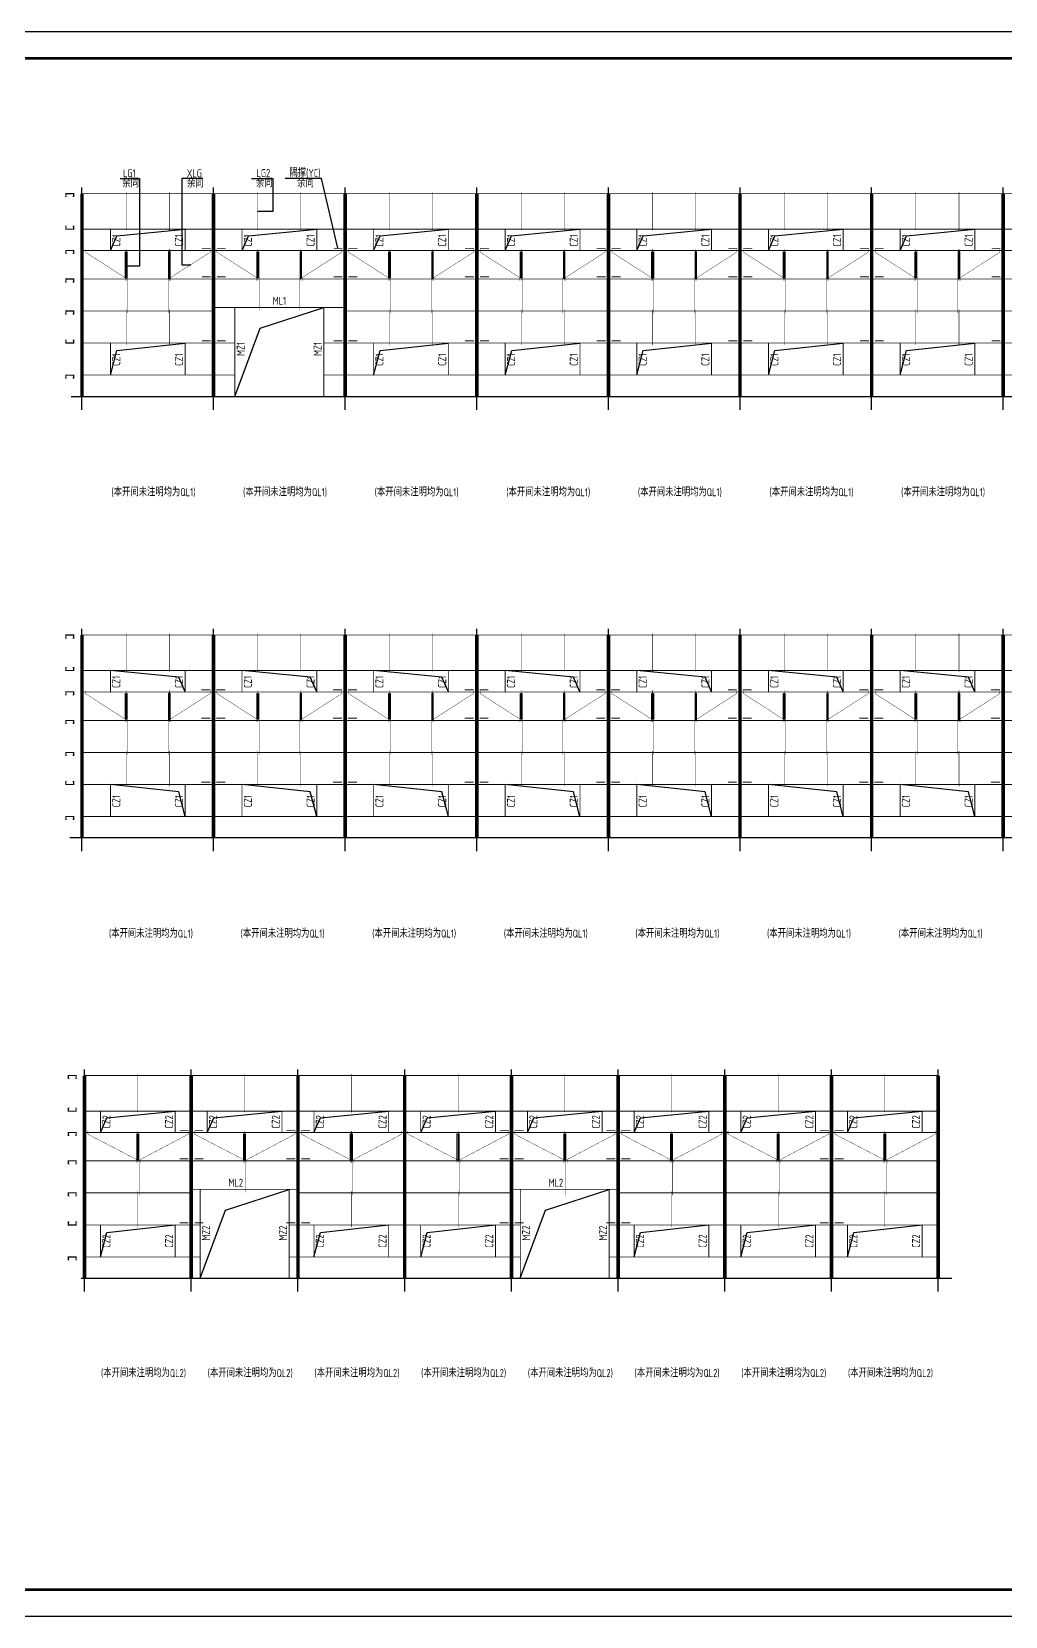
# Model space of a CAD drawing. Extents: x 8844666 to 9156203, y 1662182 to 2655606.
# Drawn here: x 8912178 to 8966920, y 1889019 to 1978119 of the extents above; entities that cross this region are included whole.
import ezdxf

# ---------------------------------------------------------------- set-up
doc = ezdxf.new("R2010")
doc.units = 0
doc.header["$LTSCALE"] = 1000
doc.header["$MEASUREMENT"] = 0
doc.linetypes.add('DOTE', pattern=[2.42, 2, -0.2, 0.02, -0.2])
doc.layers.get('0').update_dxf_attribs({"linetype": 'CONTINUOUS'})
for name, color, linetype in [('621', 2, 'CONTINUOUS'), ('DIM_LEAD', 3, 'CONTINUOUS'), ('DOTE', 8, 'DOTE'), ('PUB_TITLE', 4, 'CONTINUOUS'), ('WINDOW', 4, 'CONTINUOUS'), ('屋面隅撑', 6, 'CONTINUOUS'), ('柱', 2, 'CONTINUOUS'), ('标注文字', 3, 'CONTINUOUS'), ('梁', 4, 'CONTINUOUS'), ('檩条拉条', 1, 'CONTINUOUS'), ('洞口边线', 6, 'CONTINUOUS')]:
    doc.layers.add(name, color=color, linetype=linetype)
doc.styles.add('TSSD_REIN', font='atssdeng.shx', dxfattribs={"width": 0.7, "bigfont": 'atssdchn.shx'})

msp = doc.modelspace()

# ---------------------------------------------------------------- linework, layer by layer
for points in [[(8914406.3, 1957612.7), (9122889.1, 1957612.7)], [(9122643.6, 1932794.2), (8914319.9, 1932794.2)], [(8914951.4, 1908024.2), (8963905.4, 1908024.2)]]:
    msp.add_lwpolyline(points)
at = {"layer": '621', "color": 6, "const_width": 61.9}
for points in [[(8914150.5, 1968847.6), (8914095.5, 1968847.6), (8914095.5, 1969012.7), (8914535.9, 1969012.7), (8914535.9, 1968847.6), (8914480.9, 1968847.6)], [(8914150.5, 1967177.9), (8914095.4, 1967177.9), (8914095.4, 1967012.7), (8914535.9, 1967012.7), (8914535.9, 1967177.9), (8914480.8, 1967177.9)], [(8914150.5, 1965647.6), (8914095.4, 1965647.6), (8914095.4, 1965812.7), (8914535.9, 1965812.7), (8914535.9, 1965647.6), (8914480.8, 1965647.6)], [(8914150.5, 1964047.6), (8914095.4, 1964047.6), (8914095.4, 1964212.7), (8914535.9, 1964212.7), (8914535.9, 1964047.6), (8914480.8, 1964047.6)], [(8914150.5, 1962247.6), (8914095.4, 1962247.6), (8914095.4, 1962412.7), (8914535.9, 1962412.7), (8914535.9, 1962247.6), (8914480.8, 1962247.6)], [(8914150.5, 1960777.9), (8914095.4, 1960777.9), (8914095.4, 1960612.7), (8914535.9, 1960612.7), (8914535.9, 1960777.9), (8914480.8, 1960777.9)], [(8914150.5, 1958647.6), (8914095.4, 1958647.6), (8914095.4, 1958812.7), (8914535.9, 1958812.7), (8914535.9, 1958647.6), (8914480.8, 1958647.6)], [(8914150.5, 1944029), (8914095.5, 1944029), (8914095.5, 1944194.2), (8914535.9, 1944194.2), (8914535.9, 1944029), (8914480.9, 1944029)], [(8914150.5, 1942359.3), (8914095.4, 1942359.3), (8914095.4, 1942194.2), (8914535.9, 1942194.2), (8914535.9, 1942359.3), (8914480.8, 1942359.3)], [(8914150.5, 1940829), (8914095.4, 1940829), (8914095.4, 1940994.2), (8914535.9, 1940994.2), (8914535.9, 1940829), (8914480.8, 1940829)], [(8914150.5, 1939229), (8914095.4, 1939229), (8914095.4, 1939394.2), (8914535.9, 1939394.2), (8914535.9, 1939229), (8914480.8, 1939229)], [(8914150.5, 1937429), (8914095.4, 1937429), (8914095.4, 1937594.2), (8914535.9, 1937594.2), (8914535.9, 1937429), (8914480.8, 1937429)], [(8914150.5, 1935959.3), (8914095.4, 1935959.3), (8914095.4, 1935794.2), (8914535.9, 1935794.2), (8914535.9, 1935959.3), (8914480.8, 1935959.3)], [(8914150.5, 1933829), (8914095.4, 1933829), (8914095.4, 1933994.2), (8914535.9, 1933994.2), (8914535.9, 1933829), (8914480.8, 1933829)], [(8914295.8, 1919259), (8914240.7, 1919259), (8914240.7, 1919424.2), (8914681.2, 1919424.2), (8914681.2, 1919259), (8914626.1, 1919259)], [(8914295.8, 1917589.4), (8914240.7, 1917589.4), (8914240.7, 1917424.2), (8914681.2, 1917424.2), (8914681.2, 1917589.4), (8914626.1, 1917589.4)], [(8914295.8, 1916059), (8914240.7, 1916059), (8914240.7, 1916224.2), (8914681.2, 1916224.2), (8914681.2, 1916059), (8914626.1, 1916059)], [(8914295.8, 1914459), (8914240.7, 1914459), (8914240.7, 1914624.2), (8914681.2, 1914624.2), (8914681.2, 1914459), (8914626.1, 1914459)], [(8914295.8, 1912659), (8914240.7, 1912659), (8914240.7, 1912824.2), (8914681.2, 1912824.2), (8914681.2, 1912659), (8914626.1, 1912659)], [(8914295.8, 1911189.4), (8914240.7, 1911189.4), (8914240.7, 1911024.2), (8914681.2, 1911024.2), (8914681.2, 1911189.4), (8914626.1, 1911189.4)], [(8914295.8, 1909059), (8914240.7, 1909059), (8914240.7, 1909224.2), (8914681.2, 1909224.2), (8914681.2, 1909059), (8914626.1, 1909059)]]:
    msp.add_lwpolyline(points, dxfattribs=at)
at = {"layer": 'DIM_LEAD'}
for points in [[(8917158.1, 1969860), (8918232.9, 1969860), (8918232.9, 1964929.7), (8917489.4, 1964929.7)], [(8921736.3, 1969855.6), (8920627, 1969855.6), (8920627, 1965009.8), (8921094.6, 1965009.8)], [(8924533.7, 1969867.9), (8925743.4, 1969867.9), (8925743.4, 1968003.5), (8924897.7, 1968003.5)], [(8929383.5, 1965948.5), (8928464.1, 1969870.9), (8926427.9, 1969870.9)]]:
    msp.add_lwpolyline(points, dxfattribs=at)
at = {"layer": 'DIM_LEAD', "const_width": 40}
for points in [[(8924877.7, 1968003.5, 1), (8924917.7, 1968003.5, 1)], [(8929363.5, 1965948.5, 1), (8929403.5, 1965948.5, 1)], [(8917469.4, 1964929.7, 1), (8917509.4, 1964929.7, 1)], [(8921114.6, 1965009.8, -1), (8921074.6, 1965009.8, -1)]]:
    msp.add_lwpolyline(points, format="xyb", close=True, dxfattribs=at)
at = {"layer": 'DOTE'}
for p, q in [((8915004.5, 1956862.7), (8915004.5, 1969357)), ((8922404.5, 1956862.7), (8922404.5, 1969357)), ((8929804.5, 1956862.7), (8929804.5, 1969357)), ((8937204.5, 1956862.7), (8937204.5, 1969357)), ((8944604.5, 1956862.7), (8944604.5, 1969357)), ((8952004.5, 1956862.7), (8952004.5, 1969357)), ((8959404.5, 1956862.7), (8959404.5, 1969357)), ((8966804.5, 1956862.7), (8966804.5, 1969357)), ((8915004.5, 1932044.2), (8915004.5, 1944538.4)), ((8922404.5, 1932044.2), (8922404.5, 1944538.4)), ((8929804.5, 1932044.2), (8929804.5, 1944538.4)), ((8937204.5, 1932044.2), (8937204.5, 1944538.4)), ((8944604.5, 1932044.2), (8944604.5, 1944538.4)), ((8952004.5, 1932044.2), (8952004.5, 1944538.4)), ((8959404.5, 1932044.2), (8959404.5, 1944538.4)), ((8966804.5, 1932044.2), (8966804.5, 1944538.4)), ((8915149.8, 1907274.2), (8915149.8, 1919768.4)), ((8921149.8, 1907274.2), (8921149.8, 1919768.4)), ((8927149.8, 1907274.2), (8927149.8, 1919768.4)), ((8933149.8, 1907274.2), (8933149.8, 1919768.4)), ((8939149.8, 1907274.2), (8939149.8, 1919768.4)), ((8945149.8, 1907274.2), (8945149.8, 1919768.4)), ((8951149.8, 1907274.2), (8951149.8, 1919768.4)), ((8957149.8, 1907274.2), (8957149.8, 1919768.4)), ((8963149.8, 1907274.2), (8963149.8, 1919768.4))]:
    msp.add_line(p, q, dxfattribs=at)
at = {"layer": 'PUB_TITLE'}
msp.add_lwpolyline([(8903902.8, 1889019.1), (9156202.8, 1889019.1), (9156202.8, 1978119.1), (8903902.8, 1978119.1)], close=True, dxfattribs=at)
at = {"layer": 'PUB_TITLE', "const_width": 150}
msp.add_lwpolyline([(8907652.8, 1890519.1), (9154702.8, 1890519.1), (9154702.8, 1976619.1), (8907652.8, 1976619.1)], close=True, dxfattribs=at)
at = {"layer": 'WINDOW', "color": 5, "const_width": 50}
for points in [[(8916604.5, 1967012.7), (8920804.5, 1967012.7), (8920804.5, 1965812.7), (8916604.5, 1965812.7)], [(8924004.5, 1967012.7), (8928204.5, 1967012.7), (8928204.5, 1965812.7), (8924004.5, 1965812.7)], [(8931404.5, 1967012.7), (8935604.5, 1967012.7), (8935604.5, 1965812.7), (8931404.5, 1965812.7)], [(8938804.5, 1967012.7), (8943004.5, 1967012.7), (8943004.5, 1965812.7), (8938804.5, 1965812.7)], [(8946204.5, 1967012.7), (8950404.5, 1967012.7), (8950404.5, 1965812.7), (8946204.5, 1965812.7)], [(8953604.5, 1967012.7), (8957804.5, 1967012.7), (8957804.5, 1965812.7), (8953604.5, 1965812.7)], [(8961004.5, 1967012.7), (8965204.5, 1967012.7), (8965204.5, 1965812.7), (8961004.5, 1965812.7)], [(8923604.5, 1962612.7), (8928604.5, 1962612.7), (8928604.5, 1957612.7), (8923604.5, 1957612.7)], [(8916604.5, 1960612.7), (8920804.5, 1960612.7), (8920804.5, 1958812.7), (8916604.5, 1958812.7)], [(8931404.5, 1960612.7), (8935604.5, 1960612.7), (8935604.5, 1958812.7), (8931404.5, 1958812.7)], [(8938804.5, 1960612.7), (8943004.5, 1960612.7), (8943004.5, 1958812.7), (8938804.5, 1958812.7)], [(8946204.5, 1960612.7), (8950404.5, 1960612.7), (8950404.5, 1958812.7), (8946204.5, 1958812.7)], [(8953604.5, 1960612.7), (8957804.5, 1960612.7), (8957804.5, 1958812.7), (8953604.5, 1958812.7)], [(8961004.5, 1960612.7), (8965204.5, 1960612.7), (8965204.5, 1958812.7), (8961004.5, 1958812.7)], [(8920804.5, 1942194.2), (8916604.5, 1942194.2), (8916604.5, 1940994.2), (8920804.5, 1940994.2)], [(8928204.5, 1942194.2), (8924004.5, 1942194.2), (8924004.5, 1940994.2), (8928204.5, 1940994.2)], [(8935604.5, 1942194.2), (8931404.5, 1942194.2), (8931404.5, 1940994.2), (8935604.5, 1940994.2)], [(8943004.5, 1942194.2), (8938804.5, 1942194.2), (8938804.5, 1940994.2), (8943004.5, 1940994.2)], [(8950404.5, 1942194.2), (8946204.5, 1942194.2), (8946204.5, 1940994.2), (8950404.5, 1940994.2)], [(8957804.5, 1942194.2), (8953604.5, 1942194.2), (8953604.5, 1940994.2), (8957804.5, 1940994.2)], [(8965204.5, 1942194.2), (8961004.5, 1942194.2), (8961004.5, 1940994.2), (8965204.5, 1940994.2)], [(8920804.5, 1935794.2), (8916604.5, 1935794.2), (8916604.5, 1933994.2), (8920804.5, 1933994.2)], [(8928204.5, 1935794.2), (8924004.5, 1935794.2), (8924004.5, 1933994.2), (8928204.5, 1933994.2)], [(8935604.5, 1935794.2), (8931404.5, 1935794.2), (8931404.5, 1933994.2), (8935604.5, 1933994.2)], [(8943004.5, 1935794.2), (8938804.5, 1935794.2), (8938804.5, 1933994.2), (8943004.5, 1933994.2)], [(8950404.5, 1935794.2), (8946204.5, 1935794.2), (8946204.5, 1933994.2), (8950404.5, 1933994.2)], [(8957804.5, 1935794.2), (8953604.5, 1935794.2), (8953604.5, 1933994.2), (8957804.5, 1933994.2)], [(8965204.5, 1935794.2), (8961004.5, 1935794.2), (8961004.5, 1933994.2), (8965204.5, 1933994.2)], [(8916049.8, 1917424.2), (8920249.8, 1917424.2), (8920249.8, 1916224.2), (8916049.8, 1916224.2)], [(8922049.8, 1917424.2), (8926249.8, 1917424.2), (8926249.8, 1916224.2), (8922049.8, 1916224.2)], [(8928049.8, 1917424.2), (8932249.8, 1917424.2), (8932249.8, 1916224.2), (8928049.8, 1916224.2)], [(8934049.8, 1917424.2), (8938249.8, 1917424.2), (8938249.8, 1916224.2), (8934049.8, 1916224.2)], [(8940049.8, 1917424.2), (8944249.8, 1917424.2), (8944249.8, 1916224.2), (8940049.8, 1916224.2)], [(8946049.8, 1917424.2), (8950249.8, 1917424.2), (8950249.8, 1916224.2), (8946049.8, 1916224.2)], [(8952049.8, 1917424.2), (8956249.8, 1917424.2), (8956249.8, 1916224.2), (8952049.8, 1916224.2)], [(8958049.8, 1917424.2), (8962249.8, 1917424.2), (8962249.8, 1916224.2), (8958049.8, 1916224.2)], [(8921649.8, 1913024.2), (8926649.8, 1913024.2), (8926649.8, 1908024.2), (8921649.8, 1908024.2)], [(8939649.8, 1913024.2), (8944649.8, 1913024.2), (8944649.8, 1908024.2), (8939649.8, 1908024.2)], [(8916049.8, 1911024.2), (8920249.8, 1911024.2), (8920249.8, 1909224.2), (8916049.8, 1909224.2)], [(8928049.8, 1911024.2), (8932249.8, 1911024.2), (8932249.8, 1909224.2), (8928049.8, 1909224.2)], [(8934049.8, 1911024.2), (8938249.8, 1911024.2), (8938249.8, 1909224.2), (8934049.8, 1909224.2)], [(8946049.8, 1911024.2), (8950249.8, 1911024.2), (8950249.8, 1909224.2), (8946049.8, 1909224.2)], [(8952049.8, 1911024.2), (8956249.8, 1911024.2), (8956249.8, 1909224.2), (8952049.8, 1909224.2)], [(8958049.8, 1911024.2), (8962249.8, 1911024.2), (8962249.8, 1909224.2), (8958049.8, 1909224.2)]]:
    msp.add_lwpolyline(points, close=True, dxfattribs=at)
for points in [[(8922404.5, 1962612.7), (8929804.5, 1962612.7)], [(8921149.8, 1913024.2), (8927149.8, 1913024.2)], [(8939149.8, 1913024.2), (8945149.8, 1913024.2)]]:
    msp.add_lwpolyline(points, dxfattribs=at)
at = {"layer": '屋面隅撑', "color": 6, "const_width": 50}
for points in [[(8922248.3, 1965935.4), (8921748.3, 1965935.4)], [(8923089, 1965935.4), (8922589, 1965935.4)], [(8929648.3, 1965935.4), (8929148.3, 1965935.4)], [(8930489, 1965935.4), (8929989, 1965935.4)], [(8937048.3, 1965935.4), (8936548.3, 1965935.4)], [(8937889, 1965935.4), (8937389, 1965935.4)], [(8944448.3, 1965935.4), (8943948.3, 1965935.4)], [(8945289, 1965935.4), (8944789, 1965935.4)], [(8951848.3, 1965935.4), (8951348.3, 1965935.4)], [(8952689, 1965935.4), (8952189, 1965935.4)], [(8959248.3, 1965935.4), (8958748.3, 1965935.4)], [(8960089, 1965935.4), (8959589, 1965935.4)], [(8966648.3, 1965935.4), (8966148.3, 1965935.4)], [(8922248.3, 1964335.4), (8921748.3, 1964335.4)], [(8923089, 1964335.4), (8922589, 1964335.4)], [(8929648.3, 1964335.4), (8929148.3, 1964335.4)], [(8930489, 1964335.4), (8929989, 1964335.4)], [(8937048.3, 1964335.4), (8936548.3, 1964335.4)], [(8937889, 1964335.4), (8937389, 1964335.4)], [(8944448.3, 1964335.4), (8943948.3, 1964335.4)], [(8945289, 1964335.4), (8944789, 1964335.4)], [(8951848.3, 1964335.4), (8951348.3, 1964335.4)], [(8952689, 1964335.4), (8952189, 1964335.4)], [(8959248.3, 1964335.4), (8958748.3, 1964335.4)], [(8960089, 1964335.4), (8959589, 1964335.4)], [(8966648.3, 1964335.4), (8966148.3, 1964335.4)], [(8922248.3, 1960735.4), (8921748.3, 1960735.4)], [(8923089, 1960735.4), (8922589, 1960735.4)], [(8929648.3, 1960735.4), (8929148.3, 1960735.4)], [(8930489, 1960735.4), (8929989, 1960735.4)], [(8937048.3, 1960735.4), (8936548.3, 1960735.4)], [(8937889, 1960735.4), (8937389, 1960735.4)], [(8944448.3, 1960735.4), (8943948.3, 1960735.4)], [(8945289, 1960735.4), (8944789, 1960735.4)], [(8951848.3, 1960735.4), (8951348.3, 1960735.4)], [(8952689, 1960735.4), (8952189, 1960735.4)], [(8959248.3, 1960735.4), (8958748.3, 1960735.4)], [(8960089, 1960735.4), (8959589, 1960735.4)], [(8966648.3, 1960735.4), (8966148.3, 1960735.4)], [(8921720, 1941116.8), (8922220, 1941116.8)], [(8922560.7, 1941116.8), (8923060.7, 1941116.8)], [(8929120, 1941116.8), (8929620, 1941116.8)], [(8929960.7, 1941116.8), (8930460.7, 1941116.8)], [(8936520, 1941116.8), (8937020, 1941116.8)], [(8937360.7, 1941116.8), (8937860.7, 1941116.8)], [(8943920, 1941116.8), (8944420, 1941116.8)], [(8944760.7, 1941116.8), (8945260.7, 1941116.8)], [(8951320, 1941116.8), (8951820, 1941116.8)], [(8952160.7, 1941116.8), (8952660.7, 1941116.8)], [(8958720, 1941116.8), (8959220, 1941116.8)], [(8959560.7, 1941116.8), (8960060.7, 1941116.8)], [(8966120, 1941116.8), (8966620, 1941116.8)], [(8921720, 1939516.8), (8922220, 1939516.8)], [(8922560.7, 1939516.8), (8923060.7, 1939516.8)], [(8929120, 1939516.8), (8929620, 1939516.8)], [(8929960.7, 1939516.8), (8930460.7, 1939516.8)], [(8936520, 1939516.8), (8937020, 1939516.8)], [(8937360.7, 1939516.8), (8937860.7, 1939516.8)], [(8943920, 1939516.8), (8944420, 1939516.8)], [(8944760.7, 1939516.8), (8945260.7, 1939516.8)], [(8951320, 1939516.8), (8951820, 1939516.8)], [(8952160.7, 1939516.8), (8952660.7, 1939516.8)], [(8958720, 1939516.8), (8959220, 1939516.8)], [(8959560.7, 1939516.8), (8960060.7, 1939516.8)], [(8966120, 1939516.8), (8966620, 1939516.8)], [(8921720, 1935916.8), (8922220, 1935916.8)], [(8922560.7, 1935916.8), (8923060.7, 1935916.8)], [(8929120, 1935916.8), (8929620, 1935916.8)], [(8929960.7, 1935916.8), (8930460.7, 1935916.8)], [(8936520, 1935916.8), (8937020, 1935916.8)], [(8937360.7, 1935916.8), (8937860.7, 1935916.8)], [(8943920, 1935916.8), (8944420, 1935916.8)], [(8944760.7, 1935916.8), (8945260.7, 1935916.8)], [(8951320, 1935916.8), (8951820, 1935916.8)], [(8952160.7, 1935916.8), (8952660.7, 1935916.8)], [(8958720, 1935916.8), (8959220, 1935916.8)], [(8959560.7, 1935916.8), (8960060.7, 1935916.8)], [(8966120, 1935916.8), (8966620, 1935916.8)], [(8920993.6, 1916346.8), (8920493.6, 1916346.8)], [(8921834.3, 1916346.8), (8921334.3, 1916346.8)], [(8926993.6, 1916346.8), (8926493.6, 1916346.8)], [(8927834.3, 1916346.8), (8927334.3, 1916346.8)], [(8938993.6, 1916346.8), (8938493.6, 1916346.8)], [(8939834.3, 1916346.8), (8939334.3, 1916346.8)], [(8944993.6, 1916346.8), (8944493.6, 1916346.8)], [(8945834.3, 1916346.8), (8945334.3, 1916346.8)], [(8956993.6, 1916346.8), (8956493.6, 1916346.8)], [(8957834.3, 1916346.8), (8957334.3, 1916346.8)], [(8920993.6, 1914746.8), (8920493.6, 1914746.8)], [(8921834.3, 1914746.8), (8921334.3, 1914746.8)], [(8926993.6, 1914746.8), (8926493.6, 1914746.8)], [(8927834.3, 1914746.8), (8927334.3, 1914746.8)], [(8938993.6, 1914746.8), (8938493.6, 1914746.8)], [(8939834.3, 1914746.8), (8939334.3, 1914746.8)], [(8944993.6, 1914746.8), (8944493.6, 1914746.8)], [(8945834.3, 1914746.8), (8945334.3, 1914746.8)], [(8956993.6, 1914746.8), (8956493.6, 1914746.8)], [(8957834.3, 1914746.8), (8957334.3, 1914746.8)], [(8920993.6, 1911146.8), (8920493.6, 1911146.8)], [(8921834.3, 1911146.8), (8921334.3, 1911146.8)], [(8926993.6, 1911146.8), (8926493.6, 1911146.8)], [(8927834.3, 1911146.8), (8927334.3, 1911146.8)], [(8938993.6, 1911146.8), (8938493.6, 1911146.8)], [(8939834.3, 1911146.8), (8939334.3, 1911146.8)], [(8944993.6, 1911146.8), (8944493.6, 1911146.8)], [(8945834.3, 1911146.8), (8945334.3, 1911146.8)], [(8956993.6, 1911146.8), (8956493.6, 1911146.8)], [(8957834.3, 1911146.8), (8957334.3, 1911146.8)]]:
    msp.add_lwpolyline(points, dxfattribs=at)
at = {"layer": '柱', "color": 2, "const_width": 200}
for points in [[(8915004.5, 1969012.7), (8915004.5, 1957612.7)], [(8922404.5, 1969012.7), (8922404.5, 1957612.7)], [(8929804.5, 1969012.7), (8929804.5, 1957612.7)], [(8937204.5, 1969012.7), (8937204.5, 1957612.7)], [(8944604.5, 1969012.7), (8944604.5, 1957612.7)], [(8952004.5, 1969012.7), (8952004.5, 1957612.7)], [(8959404.5, 1969012.7), (8959404.5, 1957612.7)], [(8966804.5, 1969012.7), (8966804.5, 1957612.7)], [(8915004.5, 1944194.2), (8915004.5, 1932794.2)], [(8922404.5, 1944194.2), (8922404.5, 1932794.2)], [(8929804.5, 1944194.2), (8929804.5, 1932794.2)], [(8937204.5, 1944194.2), (8937204.5, 1932794.2)], [(8944604.5, 1944194.2), (8944604.5, 1932794.2)], [(8952004.5, 1944194.2), (8952004.5, 1932794.2)], [(8959404.5, 1944194.2), (8959404.5, 1932794.2)], [(8966804.5, 1944194.2), (8966804.5, 1932794.2)], [(8915149.8, 1919424.2), (8915149.8, 1908024.2)], [(8921149.8, 1919424.2), (8921149.8, 1908024.2)], [(8927149.8, 1919424.2), (8927149.8, 1908024.2)], [(8933149.8, 1919424.2), (8933149.8, 1908024.2)], [(8939149.8, 1919424.2), (8939149.8, 1908024.2)], [(8945149.8, 1919424.2), (8945149.8, 1908024.2)], [(8951149.8, 1919424.2), (8951149.8, 1908024.2)], [(8957149.8, 1919424.2), (8957149.8, 1908024.2)], [(8963149.8, 1919424.2), (8963149.8, 1908024.2)]]:
    msp.add_lwpolyline(points, dxfattribs=at)
at = {"layer": '梁', "color": 150, "const_width": 50}
for points in [[(8915004.5, 1969012.7), (9122204.5, 1969012.7)], [(8915004.5, 1967012.7), (9122204.5, 1967012.7)], [(8915004.5, 1965812.7), (9122204.5, 1965812.7)], [(8915004.5, 1964212.7), (9122204.5, 1964212.7)], [(8915004.5, 1962412.7), (8922404.5, 1962412.7)], [(8929804.5, 1962412.7), (9003804.5, 1962412.7)], [(8915004.5, 1960612.7), (8923604.5, 1960612.7)], [(8928604.5, 1960612.7), (9005004.5, 1960612.7)], [(8915004.5, 1958812.7), (8923604.5, 1958812.7)], [(8928604.5, 1958812.7), (9005004.5, 1958812.7)], [(9122204.5, 1944194.2), (8915004.5, 1944194.2)], [(9122204.5, 1942194.2), (8915004.5, 1942194.2)], [(9122204.5, 1940994.2), (8915004.5, 1940994.2)], [(9122204.5, 1939394.2), (8915004.5, 1939394.2)], [(9026004.5, 1937594.2), (8915004.5, 1937594.2)], [(9027204.5, 1935794.2), (8915004.5, 1935794.2)], [(9027204.5, 1933994.2), (8915004.5, 1933994.2)], [(8915149.8, 1919424.2), (8963149.8, 1919424.2)], [(8915149.8, 1917424.2), (8963149.8, 1917424.2)], [(8915149.8, 1916224.2), (8963149.8, 1916224.2)], [(8915149.8, 1914624.2), (8963149.8, 1914624.2)], [(8915149.8, 1912824.2), (8921149.8, 1912824.2)], [(8927149.8, 1912824.2), (8939149.8, 1912824.2)], [(8945149.8, 1912824.2), (8963149.8, 1912824.2)], [(8915149.8, 1911024.2), (8921649.8, 1911024.2)], [(8926649.8, 1911024.2), (8939649.8, 1911024.2)], [(8944649.8, 1911024.2), (8963149.8, 1911024.2)], [(8915149.8, 1909224.2), (8921649.8, 1909224.2)], [(8926649.8, 1909224.2), (8939649.8, 1909224.2)], [(8944649.8, 1909224.2), (8963149.8, 1909224.2)]]:
    msp.add_lwpolyline(points, dxfattribs=at)
at = {"layer": '檩条拉条', "color": 1, "const_width": 20}
for points in [[(8917492.3, 1969095.3), (8917492.3, 1966950.4)], [(8919916.7, 1969095.3), (8919916.7, 1966950.4)], [(8924892.3, 1969095.3), (8924892.3, 1966950.4)], [(8927316.7, 1969095.3), (8927316.7, 1966950.4)], [(8932292.3, 1969095.3), (8932292.3, 1966950.4)], [(8934716.7, 1969095.3), (8934716.7, 1966950.4)], [(8939692.3, 1969095.3), (8939692.3, 1966950.4)], [(8942116.7, 1969095.3), (8942116.7, 1966950.4)], [(8947092.3, 1969095.3), (8947092.3, 1966950.4)], [(8949516.7, 1969095.3), (8949516.7, 1966950.4)], [(8954492.3, 1969095.3), (8954492.3, 1966950.4)], [(8956916.7, 1969095.3), (8956916.7, 1966950.4)], [(8961892.3, 1969095.3), (8961892.3, 1966950.4)], [(8964316.7, 1969095.3), (8964316.7, 1966950.4)], [(8915195.2, 1965886.6), (8915195.2, 1965721.5), (8917425.1, 1964288.4), (8917425.1, 1964115.1)], [(8917492.3, 1965895.3), (8917492.3, 1964119.6)], [(8919916.7, 1965895.3), (8919916.7, 1964119.6)], [(8922213.8, 1965886.6), (8922213.8, 1965721.5), (8919983.9, 1964288.4), (8919983.9, 1964115.1)], [(8922595.2, 1965886.6), (8922595.2, 1965721.5), (8924825.1, 1964288.4), (8924825.1, 1964115.1)], [(8924892.3, 1965895.3), (8924892.3, 1964119.6)], [(8927316.7, 1965895.3), (8927316.7, 1964119.6)], [(8929613.8, 1965886.6), (8929613.8, 1965721.5), (8927383.9, 1964288.4), (8927383.9, 1964115.1)], [(8929995.2, 1965886.6), (8929995.2, 1965721.5), (8932225.1, 1964288.4), (8932225.1, 1964115.1)], [(8932292.3, 1965895.3), (8932292.3, 1964119.6)], [(8934716.7, 1965895.3), (8934716.7, 1964119.6)], [(8937013.8, 1965886.6), (8937013.8, 1965721.5), (8934783.9, 1964288.4), (8934783.9, 1964115.1)], [(8937395.2, 1965886.6), (8937395.2, 1965721.5), (8939625.1, 1964288.4), (8939625.1, 1964115.1)], [(8939692.3, 1965895.3), (8939692.3, 1964119.6)], [(8942116.7, 1965895.3), (8942116.7, 1964119.6)], [(8944413.8, 1965886.6), (8944413.8, 1965721.5), (8942183.9, 1964288.4), (8942183.9, 1964115.1)], [(8944795.2, 1965886.6), (8944795.2, 1965721.5), (8947025.1, 1964288.4), (8947025.1, 1964115.1)], [(8947092.3, 1965895.3), (8947092.3, 1964119.6)], [(8949516.7, 1965895.3), (8949516.7, 1964119.6)], [(8951813.8, 1965886.6), (8951813.8, 1965721.5), (8949583.9, 1964288.4), (8949583.9, 1964115.1)], [(8952195.2, 1965886.6), (8952195.2, 1965721.5), (8954425.1, 1964288.4), (8954425.1, 1964115.1)], [(8954492.3, 1965895.3), (8954492.3, 1964119.6)], [(8956916.7, 1965895.3), (8956916.7, 1964119.6)], [(8959213.8, 1965886.6), (8959213.8, 1965721.5), (8956983.9, 1964288.4), (8956983.9, 1964115.1)], [(8959595.2, 1965886.6), (8959595.2, 1965721.5), (8961825.1, 1964288.4), (8961825.1, 1964115.1)], [(8961892.3, 1965895.3), (8961892.3, 1964119.6)], [(8964316.7, 1965895.3), (8964316.7, 1964119.6)], [(8966613.8, 1965886.6), (8966613.8, 1965721.5), (8964383.9, 1964288.4), (8964383.9, 1964115.1)], [(8917559.4, 1964296.9), (8917559.4, 1962285.5)], [(8919849.5, 1964296.9), (8919849.5, 1962285.5)], [(8924959.4, 1964296.9), (8924959.4, 1962459.8)], [(8927249.5, 1964296.9), (8927249.5, 1962459.8)], [(8932359.4, 1964296.9), (8932359.4, 1962285.5)], [(8934649.5, 1964296.9), (8934649.5, 1962285.5)], [(8939759.4, 1964296.9), (8939759.4, 1962285.5)], [(8942049.5, 1964296.9), (8942049.5, 1962285.5)], [(8947159.4, 1964296.9), (8947159.4, 1962285.5)], [(8949449.5, 1964296.9), (8949449.5, 1962285.5)], [(8954559.4, 1964296.9), (8954559.4, 1962285.5)], [(8956849.5, 1964296.9), (8956849.5, 1962285.5)], [(8961959.4, 1964296.9), (8961959.4, 1962285.5)], [(8964249.5, 1964296.9), (8964249.5, 1962285.5)], [(8917492.3, 1962495.3), (8917492.3, 1960499.3)], [(8919916.7, 1962495.3), (8919916.7, 1960499.3)], [(8932292.3, 1962495.3), (8932292.3, 1960499.3)], [(8934716.7, 1962495.3), (8934716.7, 1960499.3)], [(8939692.3, 1962495.3), (8939692.3, 1960499.3)], [(8942116.7, 1962495.3), (8942116.7, 1960499.3)], [(8947092.3, 1962495.3), (8947092.3, 1960499.3)], [(8949516.7, 1962495.3), (8949516.7, 1960499.3)], [(8954492.3, 1962495.3), (8954492.3, 1960499.3)], [(8956916.7, 1962495.3), (8956916.7, 1960499.3)], [(8961892.3, 1962495.3), (8961892.3, 1960499.3)], [(8964316.7, 1962495.3), (8964316.7, 1960499.3)], [(8917492.3, 1944276.7), (8917492.3, 1942131.8)], [(8919916.7, 1944276.7), (8919916.7, 1942131.8)], [(8924892.3, 1944276.7), (8924892.3, 1942131.8)], [(8927316.7, 1944276.7), (8927316.7, 1942131.8)], [(8932292.3, 1944276.7), (8932292.3, 1942131.8)], [(8934716.7, 1944276.7), (8934716.7, 1942131.8)], [(8939692.3, 1944276.7), (8939692.3, 1942131.8)], [(8942116.7, 1944276.7), (8942116.7, 1942131.8)], [(8947092.3, 1944276.7), (8947092.3, 1942131.8)], [(8949516.7, 1944276.7), (8949516.7, 1942131.8)], [(8954492.3, 1944276.7), (8954492.3, 1942131.8)], [(8956916.7, 1944276.7), (8956916.7, 1942131.8)], [(8961892.3, 1944276.7), (8961892.3, 1942131.8)], [(8964316.7, 1944276.7), (8964316.7, 1942131.8)], [(8915195.2, 1941068), (8915195.2, 1940902.9), (8917425.1, 1939469.8), (8917425.1, 1939296.5)], [(8917492.3, 1941076.7), (8917492.3, 1939301)], [(8919916.7, 1941076.7), (8919916.7, 1939301)], [(8922213.8, 1941068), (8922213.8, 1940902.9), (8919983.9, 1939469.8), (8919983.9, 1939296.5)], [(8922595.2, 1941068), (8922595.2, 1940902.9), (8924825.1, 1939469.8), (8924825.1, 1939296.5)], [(8924892.3, 1941076.7), (8924892.3, 1939301)], [(8927316.7, 1941076.7), (8927316.7, 1939301)], [(8929613.8, 1941068), (8929613.8, 1940902.9), (8927383.9, 1939469.8), (8927383.9, 1939296.5)], [(8929995.2, 1941068), (8929995.2, 1940902.9), (8932225.1, 1939469.8), (8932225.1, 1939296.5)], [(8932292.3, 1941076.7), (8932292.3, 1939301)], [(8934716.7, 1941076.7), (8934716.7, 1939301)], [(8937013.8, 1941068), (8937013.8, 1940902.9), (8934783.9, 1939469.8), (8934783.9, 1939296.5)], [(8937395.2, 1941068), (8937395.2, 1940902.9), (8939625.1, 1939469.8), (8939625.1, 1939296.5)], [(8939692.3, 1941076.7), (8939692.3, 1939301)], [(8942116.7, 1941076.7), (8942116.7, 1939301)], [(8944413.8, 1941068), (8944413.8, 1940902.9), (8942183.9, 1939469.8), (8942183.9, 1939296.5)], [(8944795.2, 1941068), (8944795.2, 1940902.9), (8947025.1, 1939469.8), (8947025.1, 1939296.5)], [(8947092.3, 1941076.7), (8947092.3, 1939301)], [(8949516.7, 1941076.7), (8949516.7, 1939301)], [(8951813.8, 1941068), (8951813.8, 1940902.9), (8949583.9, 1939469.8), (8949583.9, 1939296.5)], [(8952195.2, 1941068), (8952195.2, 1940902.9), (8954425.1, 1939469.8), (8954425.1, 1939296.5)], [(8954492.3, 1941076.7), (8954492.3, 1939301)], [(8956916.7, 1941076.7), (8956916.7, 1939301)], [(8959213.8, 1941068), (8959213.8, 1940902.9), (8956983.9, 1939469.8), (8956983.9, 1939296.5)], [(8959595.2, 1941068), (8959595.2, 1940902.9), (8961825.1, 1939469.8), (8961825.1, 1939296.5)], [(8961892.3, 1941076.7), (8961892.3, 1939301)], [(8964316.7, 1941076.7), (8964316.7, 1939301)], [(8966613.8, 1941068), (8966613.8, 1940902.9), (8964383.9, 1939469.8), (8964383.9, 1939296.5)], [(8917559.4, 1939478.3), (8917559.4, 1937466.9)], [(8919849.5, 1939478.3), (8919849.5, 1937466.9)], [(8924959.4, 1939478.3), (8924959.4, 1937466.9)], [(8927249.5, 1939478.3), (8927249.5, 1937466.9)], [(8932359.4, 1939478.3), (8932359.4, 1937466.9)], [(8934649.5, 1939478.3), (8934649.5, 1937466.9)], [(8939759.4, 1939478.3), (8939759.4, 1937466.9)], [(8942049.5, 1939478.3), (8942049.5, 1937466.9)], [(8947159.4, 1939478.3), (8947159.4, 1937466.9)], [(8949449.5, 1939478.3), (8949449.5, 1937466.9)], [(8954559.4, 1939478.3), (8954559.4, 1937466.9)], [(8956849.5, 1939478.3), (8956849.5, 1937466.9)], [(8961959.4, 1939478.3), (8961959.4, 1937466.9)], [(8964249.5, 1939478.3), (8964249.5, 1937466.9)], [(8917492.3, 1937676.7), (8917492.3, 1935680.7)], [(8919916.7, 1937676.7), (8919916.7, 1935680.7)], [(8924892.3, 1937676.7), (8924892.3, 1935680.7)], [(8927316.7, 1937676.7), (8927316.7, 1935680.7)], [(8932292.3, 1937676.7), (8932292.3, 1935680.7)], [(8934716.7, 1937676.7), (8934716.7, 1935680.7)], [(8939692.3, 1937676.7), (8939692.3, 1935680.7)], [(8942116.7, 1937676.7), (8942116.7, 1935680.7)], [(8947092.3, 1937676.7), (8947092.3, 1935680.7)], [(8949516.7, 1937676.7), (8949516.7, 1935680.7)], [(8954492.3, 1937676.7), (8954492.3, 1935680.7)], [(8956916.7, 1937676.7), (8956916.7, 1935680.7)], [(8961892.3, 1937676.7), (8961892.3, 1935680.7)], [(8964316.7, 1937676.7), (8964316.7, 1935680.7)], [(8918149.8, 1919506.7), (8918149.8, 1917361.8)], [(8924149.8, 1919506.7), (8924149.8, 1917361.8)], [(8930149.8, 1919506.7), (8930149.8, 1917361.8)], [(8936149.8, 1919506.7), (8936149.8, 1917361.8)], [(8942149.8, 1919506.7), (8942149.8, 1917361.8)], [(8948149.8, 1919506.7), (8948149.8, 1917361.8)], [(8954149.8, 1919506.7), (8954149.8, 1917361.8)], [(8960149.8, 1919506.7), (8960149.8, 1917361.8)], [(8915328.3, 1916298), (8915328.3, 1916132.9), (8918082.6, 1914699.8), (8918082.6, 1914526.5)], [(8918149.8, 1916306.7), (8918149.8, 1914531)], [(8920989.1, 1916298), (8920989.1, 1916132.9), (8918280.2, 1914699.8), (8918280.2, 1914526.5)], [(8921328.3, 1916298), (8921328.3, 1916132.9), (8924082.6, 1914699.8), (8924082.6, 1914526.5)], [(8924149.8, 1916306.7), (8924149.8, 1914531)], [(8926989.1, 1916298), (8926989.1, 1916132.9), (8924280.2, 1914699.8), (8924280.2, 1914526.5)], [(8927328.3, 1916298), (8927328.3, 1916132.9), (8930082.6, 1914699.8), (8930082.6, 1914526.5)], [(8930149.8, 1916306.7), (8930149.8, 1914531)], [(8932989.1, 1916298), (8932989.1, 1916132.9), (8930280.2, 1914699.8), (8930280.2, 1914526.5)], [(8933328.3, 1916298), (8933328.3, 1916132.9), (8936082.6, 1914699.8), (8936082.6, 1914526.5)], [(8936149.8, 1916306.7), (8936149.8, 1914531)], [(8938989.1, 1916298), (8938989.1, 1916132.9), (8936280.2, 1914699.8), (8936280.2, 1914526.5)], [(8939328.3, 1916298), (8939328.3, 1916132.9), (8942082.6, 1914699.8), (8942082.6, 1914526.5)], [(8942149.8, 1916306.7), (8942149.8, 1914531)], [(8944989.1, 1916298), (8944989.1, 1916132.9), (8942280.2, 1914699.8), (8942280.2, 1914526.5)], [(8945328.3, 1916298), (8945328.3, 1916132.9), (8948082.6, 1914699.8), (8948082.6, 1914526.5)], [(8948149.8, 1916306.7), (8948149.8, 1914531)], [(8950989.1, 1916298), (8950989.1, 1916132.9), (8948280.2, 1914699.8), (8948280.2, 1914526.5)], [(8951328.3, 1916298), (8951328.3, 1916132.9), (8954082.6, 1914699.8), (8954082.6, 1914526.5)], [(8954149.8, 1916306.7), (8954149.8, 1914531)], [(8956989.1, 1916298), (8956989.1, 1916132.9), (8954280.2, 1914699.8), (8954280.2, 1914526.5)], [(8957328.3, 1916298), (8957328.3, 1916132.9), (8960082.6, 1914699.8), (8960082.6, 1914526.5)], [(8960149.8, 1916306.7), (8960149.8, 1914531)], [(8962989.1, 1916298), (8962989.1, 1916132.9), (8960280.2, 1914699.8), (8960280.2, 1914526.5)], [(8918216.9, 1914708.3), (8918216.9, 1912696.9)], [(8924216.9, 1914708.3), (8924216.9, 1912853.5)], [(8930216.9, 1914708.3), (8930216.9, 1912696.9)], [(8936216.9, 1914708.3), (8936216.9, 1912696.9)], [(8942216.9, 1914708.3), (8942216.9, 1912696.9)], [(8948216.9, 1914708.3), (8948216.9, 1912696.9)], [(8954216.9, 1914708.3), (8954216.9, 1912696.9)], [(8960216.9, 1914708.3), (8960216.9, 1912696.9)], [(8918149.8, 1912906.7), (8918149.8, 1910910.8)], [(8930149.8, 1912906.7), (8930149.8, 1910910.8)], [(8936149.8, 1912906.7), (8936149.8, 1910910.8)], [(8948149.8, 1912906.7), (8948149.8, 1910910.8)], [(8954149.8, 1912906.7), (8954149.8, 1910910.8)], [(8960149.8, 1912906.7), (8960149.8, 1910910.8)]]:
    msp.add_lwpolyline(points, dxfattribs=at)
at = {"layer": '檩条拉条', "color": 3}
for points in [[(8917452.3, 1965732.1), (8917532.3, 1965732.1), (8917532.3, 1964283.1), (8917452.3, 1964283.1)], [(8919956.7, 1965732.1), (8919876.7, 1965732.1), (8919876.7, 1964283.1), (8919956.7, 1964283.1)], [(8924852.3, 1965732.1), (8924932.3, 1965732.1), (8924932.3, 1964283.1), (8924852.3, 1964283.1)], [(8927356.7, 1965732.1), (8927276.7, 1965732.1), (8927276.7, 1964283.1), (8927356.7, 1964283.1)], [(8932252.3, 1965732.1), (8932332.3, 1965732.1), (8932332.3, 1964283.1), (8932252.3, 1964283.1)], [(8934756.7, 1965732.1), (8934676.7, 1965732.1), (8934676.7, 1964283.1), (8934756.7, 1964283.1)], [(8939652.3, 1965732.1), (8939732.3, 1965732.1), (8939732.3, 1964283.1), (8939652.3, 1964283.1)], [(8942156.7, 1965732.1), (8942076.7, 1965732.1), (8942076.7, 1964283.1), (8942156.7, 1964283.1)], [(8947052.3, 1965732.1), (8947132.3, 1965732.1), (8947132.3, 1964283.1), (8947052.3, 1964283.1)], [(8949556.7, 1965732.1), (8949476.7, 1965732.1), (8949476.7, 1964283.1), (8949556.7, 1964283.1)], [(8954452.3, 1965732.1), (8954532.3, 1965732.1), (8954532.3, 1964283.1), (8954452.3, 1964283.1)], [(8956956.7, 1965732.1), (8956876.7, 1965732.1), (8956876.7, 1964283.1), (8956956.7, 1964283.1)], [(8961852.3, 1965732.1), (8961932.3, 1965732.1), (8961932.3, 1964283.1), (8961852.3, 1964283.1)], [(8964356.7, 1965732.1), (8964276.7, 1965732.1), (8964276.7, 1964283.1), (8964356.7, 1964283.1)], [(8917452.3, 1940913.5), (8917532.3, 1940913.5), (8917532.3, 1939464.5), (8917452.3, 1939464.5)], [(8919956.7, 1940913.5), (8919876.7, 1940913.5), (8919876.7, 1939464.5), (8919956.7, 1939464.5)], [(8924852.3, 1940913.5), (8924932.3, 1940913.5), (8924932.3, 1939464.5), (8924852.3, 1939464.5)], [(8927356.7, 1940913.5), (8927276.7, 1940913.5), (8927276.7, 1939464.5), (8927356.7, 1939464.5)], [(8932252.3, 1940913.5), (8932332.3, 1940913.5), (8932332.3, 1939464.5), (8932252.3, 1939464.5)], [(8934756.7, 1940913.5), (8934676.7, 1940913.5), (8934676.7, 1939464.5), (8934756.7, 1939464.5)], [(8939652.3, 1940913.5), (8939732.3, 1940913.5), (8939732.3, 1939464.5), (8939652.3, 1939464.5)], [(8942156.7, 1940913.5), (8942076.7, 1940913.5), (8942076.7, 1939464.5), (8942156.7, 1939464.5)], [(8947052.3, 1940913.5), (8947132.3, 1940913.5), (8947132.3, 1939464.5), (8947052.3, 1939464.5)], [(8949556.7, 1940913.5), (8949476.7, 1940913.5), (8949476.7, 1939464.5), (8949556.7, 1939464.5)], [(8954452.3, 1940913.5), (8954532.3, 1940913.5), (8954532.3, 1939464.5), (8954452.3, 1939464.5)], [(8956956.7, 1940913.5), (8956876.7, 1940913.5), (8956876.7, 1939464.5), (8956956.7, 1939464.5)], [(8961852.3, 1940913.5), (8961932.3, 1940913.5), (8961932.3, 1939464.5), (8961852.3, 1939464.5)], [(8964356.7, 1940913.5), (8964276.7, 1940913.5), (8964276.7, 1939464.5), (8964356.7, 1939464.5)], [(8918109.8, 1916143.5), (8918189.8, 1916143.5), (8918189.8, 1914694.5), (8918109.8, 1914694.5)], [(8924109.8, 1916143.5), (8924189.8, 1916143.5), (8924189.8, 1914694.5), (8924109.8, 1914694.5)], [(8930109.8, 1916143.5), (8930189.8, 1916143.5), (8930189.8, 1914694.5), (8930109.8, 1914694.5)], [(8936109.8, 1916143.5), (8936189.8, 1916143.5), (8936189.8, 1914694.5), (8936109.8, 1914694.5)], [(8942109.8, 1916143.5), (8942189.8, 1916143.5), (8942189.8, 1914694.5), (8942109.8, 1914694.5)], [(8948109.8, 1916143.5), (8948189.8, 1916143.5), (8948189.8, 1914694.5), (8948109.8, 1914694.5)], [(8954109.8, 1916143.5), (8954189.8, 1916143.5), (8954189.8, 1914694.5), (8954109.8, 1914694.5)], [(8960109.8, 1916143.5), (8960189.8, 1916143.5), (8960189.8, 1914694.5), (8960109.8, 1914694.5)]]:
    msp.add_lwpolyline(points, close=True, dxfattribs=at)
at = {"layer": '洞口边线'}
for points in [[(8916604.5, 1965812.7), (8916964.6, 1966638.1), (8920804.5, 1967012.7)], [(8924004.5, 1965812.7), (8924364.6, 1966638.1), (8928204.5, 1967012.7)], [(8931404.5, 1965812.7), (8931764.6, 1966638.1), (8935604.5, 1967012.7)], [(8938804.5, 1965812.7), (8939164.6, 1966638.1), (8943004.5, 1967012.7)], [(8946204.5, 1965812.7), (8946564.6, 1966638.1), (8950404.5, 1967012.7)], [(8953604.5, 1965812.7), (8953964.6, 1966638.1), (8957804.5, 1967012.7)], [(8961004.5, 1965812.7), (8961364.6, 1966638.1), (8965204.5, 1967012.7)], [(8923604.5, 1957612.7), (8925022.6, 1961447.4), (8928604.5, 1962612.7)], [(8916604.5, 1958812.7), (8916966.3, 1960191.3), (8920804.5, 1960612.7)], [(8931404.5, 1958812.7), (8931766.3, 1960191.3), (8935604.5, 1960612.7)], [(8938804.5, 1958812.7), (8939166.3, 1960191.3), (8943004.5, 1960612.7)], [(8946204.5, 1958812.7), (8946566.3, 1960191.3), (8950404.5, 1960612.7)], [(8953604.5, 1958812.7), (8953966.3, 1960191.3), (8957804.5, 1960612.7)], [(8961004.5, 1958812.7), (8961366.3, 1960191.3), (8965204.5, 1960612.7)], [(8920804.5, 1940994.2), (8920444.4, 1941819.5), (8916604.5, 1942194.2)], [(8928204.5, 1940994.2), (8927844.4, 1941819.5), (8924004.5, 1942194.2)], [(8935604.5, 1940994.2), (8935244.4, 1941819.5), (8931404.5, 1942194.2)], [(8943004.5, 1940994.2), (8942644.4, 1941819.5), (8938804.5, 1942194.2)], [(8950404.5, 1940994.2), (8950044.4, 1941819.5), (8946204.5, 1942194.2)], [(8957804.5, 1940994.2), (8957444.4, 1941819.5), (8953604.5, 1942194.2)], [(8965204.5, 1940994.2), (8964844.4, 1941819.5), (8961004.5, 1942194.2)], [(8920804.5, 1933994.2), (8920442.7, 1935372.7), (8916604.5, 1935794.2)], [(8928204.5, 1933994.2), (8927842.7, 1935372.7), (8924004.5, 1935794.2)], [(8935604.5, 1933994.2), (8935242.7, 1935372.7), (8931404.5, 1935794.2)], [(8943004.5, 1933994.2), (8942642.7, 1935372.7), (8938804.5, 1935794.2)], [(8950404.5, 1933994.2), (8950042.7, 1935372.7), (8946204.5, 1935794.2)], [(8957804.5, 1933994.2), (8957442.7, 1935372.7), (8953604.5, 1935794.2)], [(8965204.5, 1933994.2), (8964842.7, 1935372.7), (8961004.5, 1935794.2)], [(8916049.8, 1916224.2), (8916409.9, 1917049.6), (8920249.8, 1917424.2)], [(8922049.8, 1916224.2), (8922409.9, 1917049.6), (8926249.8, 1917424.2)], [(8928049.8, 1916224.2), (8928409.9, 1917049.6), (8932249.8, 1917424.2)], [(8934049.8, 1916224.2), (8934409.9, 1917049.6), (8938249.8, 1917424.2)], [(8940049.8, 1916224.2), (8940409.9, 1917049.6), (8944249.8, 1917424.2)], [(8946049.8, 1916224.2), (8946409.9, 1917049.6), (8950249.8, 1917424.2)], [(8952049.8, 1916224.2), (8952409.9, 1917049.6), (8956249.8, 1917424.2)], [(8958049.8, 1916224.2), (8958409.9, 1917049.6), (8962249.8, 1917424.2)], [(8921649.8, 1908024.2), (8923067.9, 1911858.8), (8926649.8, 1913024.2)], [(8939649.8, 1908024.2), (8941067.9, 1911858.8), (8944649.8, 1913024.2)], [(8916049.8, 1909224.2), (8916411.6, 1910602.7), (8920249.8, 1911024.2)], [(8928049.8, 1909224.2), (8928411.6, 1910602.7), (8932249.8, 1911024.2)], [(8934049.8, 1909224.2), (8934411.6, 1910602.7), (8938249.8, 1911024.2)], [(8946049.8, 1909224.2), (8946411.6, 1910602.7), (8950249.8, 1911024.2)], [(8952049.8, 1909224.2), (8952411.6, 1910602.7), (8956249.8, 1911024.2)], [(8958049.8, 1909224.2), (8958411.6, 1910602.7), (8962249.8, 1911024.2)]]:
    msp.add_lwpolyline(points, dxfattribs=at)

# ---------------------------------------------------------------- texts
at = {"layer": '标注文字', "style": 'TSSD_REIN', "width": 0.8}
for s, p in [('LG1', (8917305.5, 1969934.7)), ('XLG', (8920903.6, 1969930.3)), ('LG2', (8924816, 1969942.5)), ('隅撑(YC)', (8926669.9, 1969945.6)), ('余同', (8917275.6, 1969369.4)), ('余同', (8920909.7, 1969365)), ('余同', (8924786.1, 1969377.3)), ('余同', (8927108.2, 1969380.3))]:
    msp.add_text(s, height=450, dxfattribs=at).set_placement(p)
at = {"layer": '标注文字', "color": 6, "style": 'TSSD_REIN', "width": 0.8}
for s, p in [('CZ1', (8917158.3, 1966028.4)), ('CZ1', (8920683.4, 1966028.4)), ('CZ1', (8924558.3, 1966028.4)), ('CZ1', (8928083.4, 1966028.4)), ('CZ1', (8931958.3, 1966028.4)), ('CZ1', (8935483.4, 1966028.4)), ('CZ1', (8939358.3, 1966028.4)), ('CZ1', (8942883.4, 1966028.4)), ('CZ1', (8946758.3, 1966028.4)), ('CZ1', (8950283.4, 1966028.4)), ('CZ1', (8954158.3, 1966028.4)), ('CZ1', (8957683.4, 1966028.4)), ('CZ1', (8961558.3, 1966028.4)), ('CZ1', (8965083.4, 1966028.4)), ('MZ1', (8924158.3, 1959888.6)), ('MZ1', (8928483.4, 1959888.6)), ('CZ1', (8917158.3, 1959328.5)), ('CZ1', (8920683.4, 1959328.5)), ('CZ1', (8931958.3, 1959328.5)), ('CZ1', (8935483.4, 1959328.5)), ('CZ1', (8939358.3, 1959328.5)), ('CZ1', (8942883.4, 1959328.5)), ('CZ1', (8946758.3, 1959328.5)), ('CZ1', (8950283.4, 1959328.5)), ('CZ1', (8954158.3, 1959328.5)), ('CZ1', (8957683.4, 1959328.5)), ('CZ1', (8961558.3, 1959328.5)), ('CZ1', (8965083.4, 1959328.5)), ('CZ1', (8917158.3, 1941209.8)), ('CZ1', (8920683.4, 1941209.8)), ('CZ1', (8924558.3, 1941209.8)), ('CZ1', (8928083.4, 1941209.8)), ('CZ1', (8931958.3, 1941209.8)), ('CZ1', (8935483.4, 1941209.8)), ('CZ1', (8939358.3, 1941209.8)), ('CZ1', (8942883.4, 1941209.8)), ('CZ1', (8946758.3, 1941209.8)), ('CZ1', (8950283.4, 1941209.8)), ('CZ1', (8954158.3, 1941209.8)), ('CZ1', (8957683.4, 1941209.8)), ('CZ1', (8961558.3, 1941209.8)), ('CZ1', (8965083.4, 1941209.8)), ('CZ1', (8917158.3, 1934509.9)), ('CZ1', (8920683.4, 1934509.9)), ('CZ1', (8924558.3, 1934509.9)), ('CZ1', (8928083.4, 1934509.9)), ('CZ1', (8931958.3, 1934509.9)), ('CZ1', (8935483.4, 1934509.9)), ('CZ1', (8939358.3, 1934509.9)), ('CZ1', (8942883.4, 1934509.9)), ('CZ1', (8946758.3, 1934509.9)), ('CZ1', (8950283.4, 1934509.9)), ('CZ1', (8954158.3, 1934509.9)), ('CZ1', (8957683.4, 1934509.9)), ('CZ1', (8961558.3, 1934509.9)), ('CZ1', (8965083.4, 1934509.9)), ('CZ2', (8916603.6, 1916439.9)), ('CZ2', (8920128.6, 1916439.9)), ('CZ2', (8922603.6, 1916439.9)), ('CZ2', (8926128.6, 1916439.9)), ('CZ2', (8928603.6, 1916439.9)), ('CZ2', (8932128.6, 1916439.9)), ('CZ2', (8934603.6, 1916439.9)), ('CZ2', (8938128.6, 1916439.9)), ('CZ2', (8940603.6, 1916439.9)), ('CZ2', (8944128.6, 1916439.9)), ('CZ2', (8946603.6, 1916439.9)), ('CZ2', (8950128.6, 1916439.9)), ('CZ2', (8952603.6, 1916439.9)), ('CZ2', (8956128.6, 1916439.9)), ('CZ2', (8958603.6, 1916439.9)), ('CZ2', (8962128.6, 1916439.9)), ('CZ2', (8916603.6, 1909739.9)), ('CZ2', (8920128.6, 1909739.9)), ('MZ2', (8922203.6, 1910146.1)), ('MZ2', (8926528.6, 1910146.1)), ('CZ2', (8928603.6, 1909739.9)), ('CZ2', (8932128.6, 1909739.9)), ('CZ2', (8934603.6, 1909739.9)), ('CZ2', (8938128.6, 1909739.9)), ('MZ2', (8940203.6, 1910146.1)), ('MZ2', (8944528.6, 1910146.1)), ('CZ2', (8946603.6, 1909739.9)), ('CZ2', (8950128.6, 1909739.9)), ('CZ2', (8952603.6, 1909739.9)), ('CZ2', (8956128.6, 1909739.9)), ('CZ2', (8958603.6, 1909739.9)), ('CZ2', (8962128.6, 1909739.9))]:
    msp.add_text(s, height=450, rotation=90, dxfattribs=at).set_placement(p)
for s, p in [('ML1', (8925734.5, 1962762.6)), ('(本开间未注明均为QL1)', (8916662.6, 1952001.4)), ('(本开间未注明均为QL1)', (8924062.6, 1952001.4)), ('(本开间未注明均为QL1)', (8931462.6, 1952001.4)), ('(本开间未注明均为QL1)', (8938862.6, 1952001.4)), ('(本开间未注明均为QL1)', (8946262.6, 1952001.4)), ('(本开间未注明均为QL1)', (8953662.6, 1952001.4)), ('(本开间未注明均为QL1)', (8961062.6, 1952001.4)), ('(本开间未注明均为QL1)', (8916523.3, 1927182.8)), ('(本开间未注明均为QL1)', (8923923.3, 1927182.8)), ('(本开间未注明均为QL1)', (8931323.3, 1927182.8)), ('(本开间未注明均为QL1)', (8938723.3, 1927182.8)), ('(本开间未注明均为QL1)', (8946123.3, 1927182.8)), ('(本开间未注明均为QL1)', (8953523.3, 1927182.8)), ('(本开间未注明均为QL1)', (8960923.3, 1927182.8)), ('ML2', (8923242.6, 1913174)), ('ML2', (8941242.6, 1913174)), ('(本开间未注明均为QL2)', (8916074, 1902471.7)), ('(本开间未注明均为QL2)', (8922074, 1902471.7)), ('(本开间未注明均为QL2)', (8928074, 1902471.7)), ('(本开间未注明均为QL2)', (8934074, 1902471.7)), ('(本开间未注明均为QL2)', (8940074, 1902471.7)), ('(本开间未注明均为QL2)', (8946074, 1902471.7)), ('(本开间未注明均为QL2)', (8952074, 1902471.7)), ('(本开间未注明均为QL2)', (8958074, 1902471.7))]:
    msp.add_text(s, height=450, dxfattribs=at).set_placement(p)

doc.saveas('drawing.dxf')
